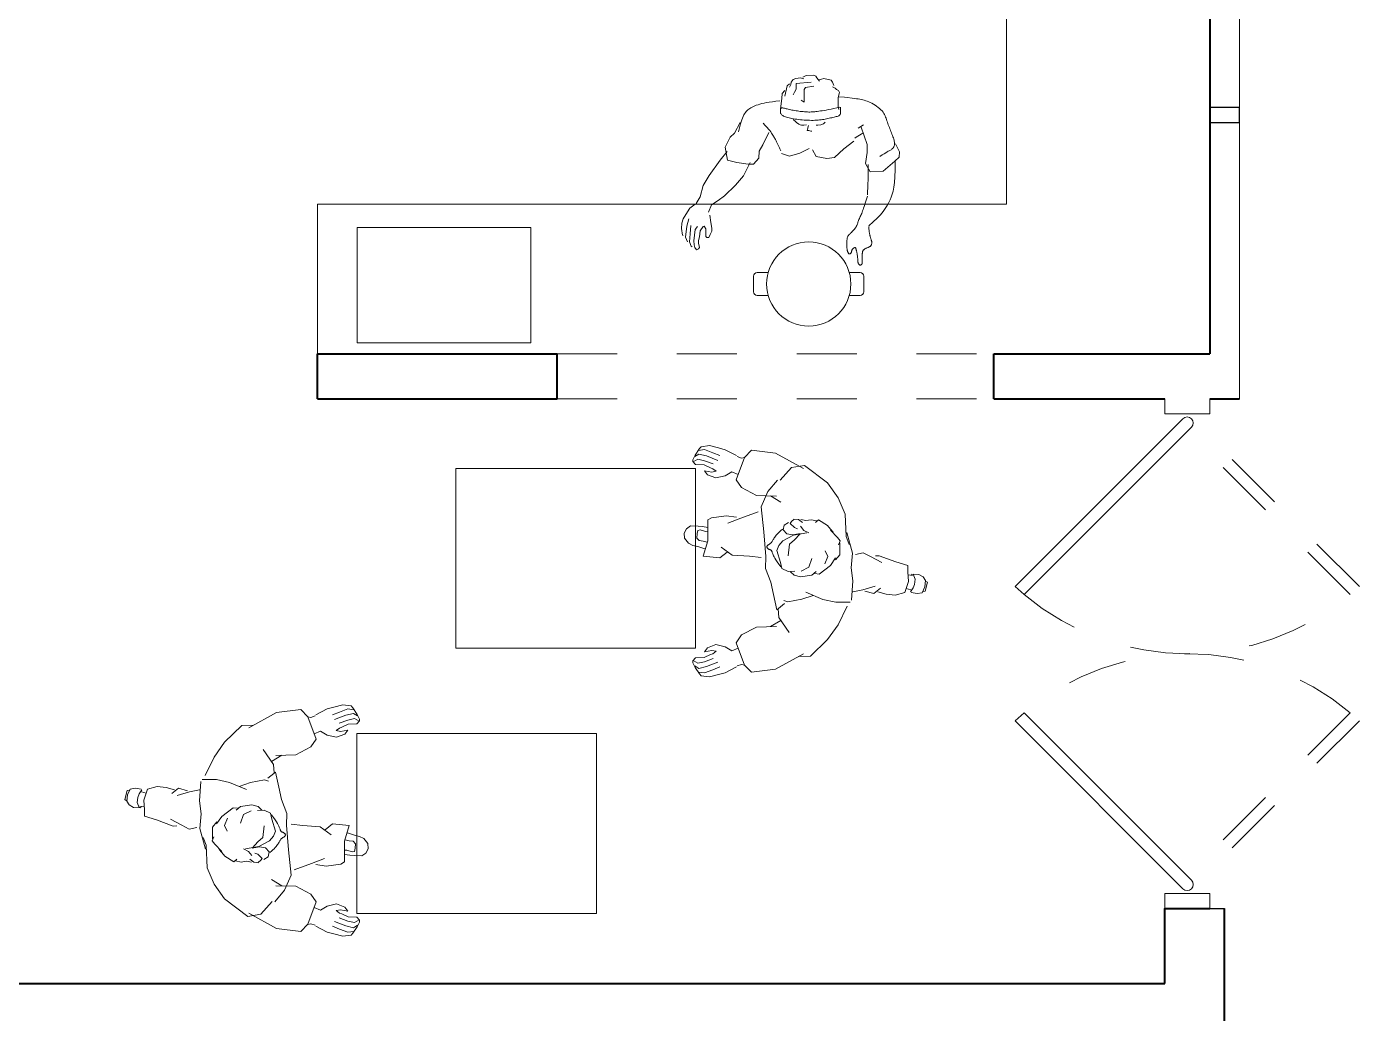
# Model space of a CAD drawing. Header units: inches. Extents: x -2770 to 3095, y -2847 to 3009.
# Drawn here: x 45.61 to 47.835, y 110.569 to 112.215 of the extents above; entities that cross this region are included whole.
import ezdxf

# ---------------------------------------------------------------- set-up
doc = ezdxf.new("R2010")
doc.units = ezdxf.units.IN
doc.header["$LTSCALE"] = 0.1
doc.header["$MEASUREMENT"] = 0
doc.linetypes.add('HIDDEN', pattern=[0.375, 0.25, -0.125])
doc.linetypes.add('HIDDEN2', pattern=[0.1875, 0.125, -0.0625])
for name, color, linetype, lineweight in [('ARREDI attrezzature - furniture', 175, 'Continuous', 9), ('MURATURA sezioni - section wall', 7, 'Continuous', 40), ('PORTE finestre - doors windows', 252, 'Continuous', 5), ('PROIEZIONI finissime - fine lines', 251, 'Continuous', 9), ('SEZIONI medie - small section', 2, 'Continuous', 25)]:
    doc.layers.add(name, color=color, linetype=linetype, lineweight=lineweight)
doc.layers.add('VETRATE sezioni - windows sections', color=7, linetype='Continuous', true_color=0x4d79ff)

# ---------------------------------------------------------------- blocks, each defined once
blk = doc.blocks.new('A$C57B05513')
for p, q in [((-0.3611, 0.6319), (-0.2679, 0.6832)), ((-0.2679, 0.6832), (-0.1869, 0.6929)), ((-0.1869, 0.6929), (-0.1636, 0.6691)), ((-0.1642, 0.6693), (-0.154, 0.667)), ((-0.1636, 0.6691), (-0.1364, 0.5946)), ((-0.154, 0.667), (-0.139, 0.672)), ((-0.1369, 0.6754), (-0.0994, 0.6951)), ((-0.0994, 0.6951), (-0.0765, 0.7014)), ((-0.0577, 0.6849), (-0.0811, 0.6755)), ((-0.0765, 0.7014), (-0.047, 0.7087)), ((-0.037, 0.6744), (-0.0743, 0.6595)), ((-0.0306, 0.6953), (-0.0577, 0.6849)), ((-0.047, 0.7087), (-0.0189, 0.7051)), ((-0.0111, 0.6804), (-0.037, 0.6744)), ((-0.0103, 0.6928), (-0.0306, 0.6953)), ((-0.0189, 0.7051), (-0.0138, 0.6988)), ((-0.0132, 0.699), (0.0013, 0.6772)), ((0.0025, 0.6721), (-0.0111, 0.6804)), ((0.0013, 0.6772), (0.0082, 0.6616)), ((-0.4415, 0.5844), (-0.364, 0.6427)), ((-0.364, 0.6427), (-0.3212, 0.6357)), ((-0.3212, 0.6357), (-0.2831, 0.5933)), ((-0.0581, 0.6314), (-0.0691, 0.6231)), ((-0.0691, 0.6231), (-0.0553, 0.6204)), ((-0.0305, 0.6583), (-0.0588, 0.6479)), ((-0.0505, 0.6346), (-0.0581, 0.6314)), ((-0.0553, 0.6204), (-0.0298, 0.6249)), ((-0.0295, 0.6444), (-0.0505, 0.6346)), ((-0.0298, 0.6249), (-0.0408, 0.6114)), ((-0.0082, 0.663), (-0.0305, 0.6583)), ((0, 0.6457), (-0.0295, 0.6444)), ((0.0071, 0.6543), (-0.0082, 0.663)), ((0.0085, 0.6557), (0, 0.6457)), ((0.0082, 0.6616), (0.0085, 0.6557)), ((-0.4761, 0.5346), (-0.4415, 0.5844)), ((-0.2415, 0.5554), (-0.2737, 0.5938)), ((-0.1364, 0.5946), (-0.1539, 0.5684)), ((-0.1218, 0.6215), (-0.1429, 0.6125)), ((-0.0992, 0.6082), (-0.1218, 0.6215)), ((-0.0679, 0.6011), (-0.0992, 0.6082)), ((-0.0408, 0.6114), (-0.0679, 0.6011)), ((-0.4994, 0.4801), (-0.4761, 0.5346)), ((-0.2509, 0.541), (-0.2849, 0.5201)), ((-0.2043, 0.5423), (-0.2707, 0.5405)), ((-0.2198, 0.5047), (-0.2415, 0.5554)), ((-0.1539, 0.5684), (-0.2043, 0.5423)), ((-0.2284, 0.4207), (-0.2198, 0.5047)), ((-0.4994, 0.4801), (-0.5037, 0.4051)), ((-0.4411, 0.4422), (-0.4114, 0.4608)), ((-0.4114, 0.4608), (-0.4006, 0.4519)), ((-0.4052, 0.4573), (-0.3864, 0.4613)), ((-0.3864, 0.4613), (-0.369, 0.4585)), ((-0.369, 0.4585), (-0.3519, 0.4618)), ((-0.3578, 0.4519), (-0.3443, 0.4618)), ((-0.3443, 0.4618), (-0.3285, 0.4635)), ((-0.331, 0.4352), (-0.3159, 0.449)), ((-0.3207, 0.4555), (-0.33, 0.4631)), ((-0.3159, 0.449), (-0.3207, 0.4555)), ((-0.2967, 0.4437), (-0.3104, 0.4523)), ((-0.2099, 0.4872), (-0.1515, 0.4665)), ((-0.1515, 0.4665), (-0.1083, 0.4494)), ((-0.1368, 0.4696), (-0.1028, 0.4746)), ((-0.1028, 0.4746), (-0.0537, 0.4679)), ((-0.0537, 0.4679), (-0.0413, 0.4609)), ((-0.0413, 0.4609), (-0.0412, 0.3912)), ((-0.505, 0.4183), (-0.5248, 0.3498)), ((-0.5037, 0.4051), (-0.5128, 0.3792)), ((-0.4831, 0.3909), (-0.4741, 0.4019)), ((-0.4741, 0.4019), (-0.4515, 0.4262)), ((-0.4595, 0.4197), (-0.4513, 0.4297)), ((-0.4513, 0.4297), (-0.4411, 0.4422)), ((-0.3791, 0.4176), (-0.3622, 0.4257)), ((-0.327, 0.41), (-0.3715, 0.4176)), ((-0.3622, 0.4257), (-0.3506, 0.4398)), ((-0.3497, 0.4155), (-0.3248, 0.4108)), ((-0.3486, 0.4136), (-0.331, 0.3939)), ((-0.3404, 0.4314), (-0.331, 0.4352)), ((-0.2923, 0.3904), (-0.327, 0.41)), ((-0.3248, 0.4108), (-0.3053, 0.4142)), ((-0.3053, 0.4142), (-0.2929, 0.4275)), ((-0.2929, 0.4275), (-0.2967, 0.4437)), ((-0.2852, 0.4252), (-0.2909, 0.43)), ((-0.2803, 0.4208), (-0.2852, 0.4252)), ((-0.2761, 0.4167), (-0.2803, 0.4208)), ((-0.2726, 0.4129), (-0.2761, 0.4167)), ((-0.2696, 0.4094), (-0.2726, 0.4129)), ((-0.2671, 0.4062), (-0.2696, 0.4094)), ((-0.2649, 0.4032), (-0.2671, 0.4062)), ((-0.2631, 0.4004), (-0.2649, 0.4032)), ((-0.235, 0.3387), (-0.2284, 0.4207)), ((-0.0414, 0.4359), (-0.0241, 0.4384)), ((-0.0337, 0.4217), (-0.0403, 0.4214)), ((-0.0157, 0.4274), (-0.0337, 0.4217)), ((-0.0241, 0.4384), (-0.0093, 0.4399)), ((-0.0082, 0.4259), (-0.0157, 0.4274)), ((-0.0093, 0.4399), (0.0162, 0.441)), ((-0.0055, 0.4154), (-0.0082, 0.4259)), ((-0.0048, 0.4001), (-0.0055, 0.4154)), ((0.0162, 0.441), (0.0297, 0.4315)), ((0.0297, 0.4315), (0.0378, 0.417)), ((0.0378, 0.417), (0.0361, 0.3996)), ((-0.4773, 0.3772), (-0.4831, 0.3909)), ((-0.4823, 0.384), (-0.4821, 0.3446)), ((-0.4422, 0.3391), (-0.4333, 0.3579)), ((-0.331, 0.3939), (-0.3138, 0.3798)), ((-0.3138, 0.3798), (-0.3092, 0.341)), ((-0.2784, 0.3754), (-0.2923, 0.3904)), ((-0.2835, 0.3184), (-0.2716, 0.3583)), ((-0.2716, 0.3583), (-0.2784, 0.3754)), ((-0.2614, 0.3978), (-0.2631, 0.4004)), ((-0.2599, 0.3953), (-0.2614, 0.3978)), ((-0.2586, 0.393), (-0.2599, 0.3953)), ((-0.2573, 0.3909), (-0.2586, 0.393)), ((-0.2562, 0.3889), (-0.2573, 0.3909)), ((-0.255, 0.3871), (-0.2562, 0.3889)), ((-0.2554, 0.3553), (-0.2548, 0.3566)), ((-0.2538, 0.3854), (-0.255, 0.3871)), ((-0.2548, 0.3566), (-0.2542, 0.3577)), ((-0.2542, 0.3577), (-0.2535, 0.3586)), ((-0.2525, 0.384), (-0.2538, 0.3854)), ((-0.2535, 0.3586), (-0.2528, 0.3594)), ((-0.2528, 0.3594), (-0.2519, 0.3601)), ((-0.2512, 0.3827), (-0.2525, 0.384)), ((-0.2519, 0.3601), (-0.2509, 0.3606)), ((-0.2498, 0.3815), (-0.2512, 0.3827)), ((-0.2509, 0.3606), (-0.2498, 0.3611)), ((-0.2483, 0.3805), (-0.2498, 0.3815)), ((-0.2498, 0.3611), (-0.2487, 0.3616)), ((-0.2487, 0.3616), (-0.2476, 0.362)), ((-0.2469, 0.3795), (-0.2483, 0.3805)), ((-0.2476, 0.362), (-0.2465, 0.3624)), ((-0.2455, 0.3787), (-0.2469, 0.3795)), ((-0.2465, 0.3624), (-0.2453, 0.3629)), ((-0.2442, 0.3779), (-0.2455, 0.3787)), ((-0.2453, 0.3629), (-0.2442, 0.3635)), ((-0.2429, 0.3771), (-0.2442, 0.3779)), ((-0.2442, 0.3635), (-0.2432, 0.3641)), ((-0.2432, 0.3641), (-0.2423, 0.3649)), ((-0.2418, 0.3764), (-0.2429, 0.3771)), ((-0.2423, 0.3649), (-0.2414, 0.3657)), ((-0.2409, 0.3756), (-0.2418, 0.3764)), ((-0.2414, 0.3657), (-0.2406, 0.3665)), ((-0.2401, 0.3749), (-0.2409, 0.3756)), ((-0.2406, 0.3665), (-0.24, 0.3674)), ((-0.2395, 0.3741), (-0.2401, 0.3749)), ((-0.24, 0.3674), (-0.2394, 0.3683)), ((-0.239, 0.3733), (-0.2395, 0.3741)), ((-0.2394, 0.3683), (-0.239, 0.3691)), ((-0.2387, 0.3725), (-0.239, 0.3733)), ((-0.239, 0.3691), (-0.2387, 0.37)), ((-0.2386, 0.3717), (-0.2387, 0.3725)), ((-0.2387, 0.37), (-0.2385, 0.3709)), ((-0.2385, 0.3709), (-0.2386, 0.3717)), ((-0.1227, 0.3435), (-0.0857, 0.3702)), ((-0.0412, 0.3912), (-0.0262, 0.3397)), ((-0.0396, 0.3868), (-0.0263, 0.39)), ((-0.0081, 0.3715), (-0.0319, 0.3638)), ((-0.0263, 0.39), (-0.0121, 0.392)), ((-0.0121, 0.392), (-0.0048, 0.4001)), ((0.0088, 0.3759), (-0.0081, 0.3715)), ((0.0228, 0.3833), (0.0088, 0.3759)), ((0.0361, 0.3996), (0.0228, 0.3833)), ((-0.7096, 0.3082), (-0.6694, 0.3208)), ((-0.6694, 0.3208), (-0.6133, 0.3412)), ((-0.6227, 0.3186), (-0.5849, 0.3388)), ((-0.6133, 0.3412), (-0.6017, 0.3406)), ((-0.5849, 0.3388), (-0.5599, 0.3513)), ((-0.5599, 0.3513), (-0.5343, 0.3455)), ((-0.5248, 0.3498), (-0.5199, 0.3008)), ((-0.4821, 0.3446), (-0.4674, 0.3273)), ((-0.4682, 0.3342), (-0.4514, 0.309)), ((-0.4325, 0.3144), (-0.4422, 0.3391)), ((-0.3786, 0.3026), (-0.3885, 0.3317)), ((-0.2882, 0.2987), (-0.2835, 0.3184)), ((-0.2851, 0.304), (-0.2783, 0.3129)), ((-0.2783, 0.3129), (-0.2729, 0.3205)), ((-0.2729, 0.3205), (-0.2686, 0.3271)), ((-0.2686, 0.3271), (-0.2652, 0.3326)), ((-0.2652, 0.3326), (-0.2627, 0.3373)), ((-0.2627, 0.3373), (-0.2608, 0.3412)), ((-0.2608, 0.3412), (-0.2594, 0.3445)), ((-0.2594, 0.3445), (-0.2583, 0.3474)), ((-0.2583, 0.3474), (-0.2574, 0.3498)), ((-0.2574, 0.3498), (-0.2567, 0.3519)), ((-0.2567, 0.3519), (-0.256, 0.3538)), ((-0.256, 0.3538), (-0.2554, 0.3553)), ((-0.2345, 0.2991), (-0.235, 0.3387)), ((-0.22, 0.3353), (-0.1803, 0.3394)), ((-0.1803, 0.3394), (-0.1227, 0.3435)), ((-0.0819, 0.3341), (-0.1055, 0.3535)), ((-0.0262, 0.3397), (-0.0819, 0.3341)), ((-0.768, 0.2582), (-0.7608, 0.2707)), ((-0.7608, 0.2707), (-0.7456, 0.2791)), ((-0.7456, 0.2791), (-0.722, 0.2802)), ((-0.7339, 0.2628), (-0.7265, 0.2792)), ((-0.7265, 0.2792), (-0.7204, 0.2784)), ((-0.7112, 0.2776), (-0.7242, 0.2747)), ((-0.7111, 0.2551), (-0.7092, 0.287)), ((-0.7092, 0.287), (-0.7096, 0.3082)), ((-0.5199, 0.3008), (-0.5253, 0.2571)), ((-0.4514, 0.309), (-0.4127, 0.2799)), ((-0.4127, 0.2799), (-0.3986, 0.2814)), ((-0.4029, 0.2886), (-0.3882, 0.2765)), ((-0.3882, 0.2765), (-0.3503, 0.2706)), ((-0.3525, 0.2901), (-0.3786, 0.3026)), ((-0.3503, 0.2706), (-0.3295, 0.2765)), ((-0.3323, 0.2893), (-0.3098, 0.2881)), ((-0.3295, 0.2765), (-0.3177, 0.2878)), ((-0.3098, 0.2881), (-0.2882, 0.2987)), ((-0.2513, 0.2527), (-0.2345, 0.2991)), ((-0.7745, 0.2531), (-0.7675, 0.2579)), ((-0.7668, 0.2227), (-0.7745, 0.2531)), ((-0.7661, 0.2374), (-0.768, 0.2582)), ((-0.7602, 0.2215), (-0.7668, 0.2227)), ((-0.7566, 0.2176), (-0.7661, 0.2374)), ((-0.7314, 0.2455), (-0.7339, 0.2628)), ((-0.7274, 0.2338), (-0.7314, 0.2455)), ((-0.7179, 0.2209), (-0.7274, 0.2338)), ((-0.704, 0.2314), (-0.719, 0.227)), ((-0.6991, 0.218), (-0.7111, 0.2551)), ((-0.5958, 0.215), (-0.6176, 0.2328)), ((-0.559, 0.2272), (-0.5998, 0.2397)), ((-0.5652, 0.2233), (-0.5958, 0.215)), ((-0.5252, 0.2204), (-0.559, 0.2272)), ((-0.5253, 0.2571), (-0.5209, 0.1928)), ((-0.2606, 0.2117), (-0.2513, 0.2527)), ((-0.7404, 0.2147), (-0.7566, 0.2176)), ((-0.7204, 0.2187), (-0.7404, 0.2147)), ((-0.6667, 0.2098), (-0.6991, 0.218)), ((-0.6371, 0.2127), (-0.6667, 0.2098)), ((-0.6095, 0.2205), (-0.6371, 0.2127)), ((-0.517, 0.1864), (-0.4687, 0.1861)), ((-0.4687, 0.1861), (-0.4249, 0.1957)), ((-0.4249, 0.1957), (-0.369, 0.2195)), ((-0.393, 0.2088), (-0.355, 0.196)), ((-0.355, 0.196), (-0.308, 0.1873)), ((-0.308, 0.1873), (-0.2951, 0.1919)), ((-0.2974, 0.1817), (-0.2774, 0.1654)), ((-0.2722, 0.1611), (-0.2606, 0.2117)), ((-0.5071, 0.1726), (-0.4761, 0.1111)), ((-0.3128, 0.0856), (-0.278, 0.1355)), ((-0.278, 0.1355), (-0.2758, 0.1641)), ((-0.2774, 0.1654), (-0.2722, 0.1611)), ((-0.4761, 0.1111), (-0.4415, 0.0613)), ((-0.2509, 0.1047), (-0.2849, 0.1256)), ((-0.2043, 0.1034), (-0.2707, 0.1053)), ((-0.1539, 0.0773), (-0.2043, 0.1034)), ((-0.4415, 0.0613), (-0.3844, 0.0057)), ((-0.1636, -0.0234), (-0.1364, 0.0511)), ((-0.1364, 0.0511), (-0.1539, 0.0773)), ((-0.0679, 0.0446), (-0.0992, 0.0375)), ((-0.0408, 0.0343), (-0.0679, 0.0446)), ((-0.3844, 0.0057), (-0.3451, 0.005)), ((-0.3611, 0.0138), (-0.2679, -0.0374)), ((-0.1218, 0.0242), (-0.1429, 0.0332)), ((-0.0992, 0.0375), (-0.1218, 0.0242)), ((-0.0691, 0.0226), (-0.0553, 0.0254)), ((-0.0581, 0.0143), (-0.0691, 0.0226)), ((-0.0505, 0.0111), (-0.0581, 0.0143)), ((-0.0553, 0.0254), (-0.0298, 0.0208)), ((-0.0295, 0.0013), (-0.0505, 0.0111)), ((-0.0298, 0.0208), (-0.0408, 0.0343)), ((0, 0), (-0.0295, 0.0013)), ((0.0085, -0.01), (0, 0)), ((-0.2679, -0.0374), (-0.1869, -0.0472)), ((-0.1869, -0.0472), (-0.1636, -0.0234)), ((-0.1642, -0.0236), (-0.154, -0.0213)), ((-0.154, -0.0213), (-0.139, -0.0263)), ((-0.1369, -0.0297), (-0.0994, -0.0494)), ((-0.0577, -0.0392), (-0.0811, -0.0298)), ((-0.037, -0.0287), (-0.0743, -0.0138)), ((-0.0305, -0.0126), (-0.0588, -0.0022)), ((-0.0306, -0.0496), (-0.0577, -0.0392)), ((-0.0111, -0.0347), (-0.037, -0.0287)), ((-0.0082, -0.0173), (-0.0305, -0.0126)), ((-0.0132, -0.0533), (0.0013, -0.0315)), ((0.0025, -0.0263), (-0.0111, -0.0347)), ((0.0071, -0.0086), (-0.0082, -0.0173)), ((0.0013, -0.0315), (0.0082, -0.0159)), ((0.0082, -0.0159), (0.0085, -0.01)), ((-0.0994, -0.0494), (-0.0765, -0.0556)), ((-0.0765, -0.0556), (-0.047, -0.0629)), ((-0.047, -0.0629), (-0.0189, -0.0594)), ((-0.0103, -0.0471), (-0.0306, -0.0496)), ((-0.0189, -0.0594), (-0.0138, -0.0531))]:
    blk.add_line(p, q)

msp = doc.modelspace()

# ---------------------------------------------------------------- linework, layer by layer
msp.add_line((47.58471, 110.74397), (47.60969, 110.74397))
at = {"layer": 'ARREDI attrezzature - furniture'}
for p, q in [((47.24547, 111.91897), (47.24547, 112.88885)), ((46.88357, 112.1195), (46.87961, 112.1163)), ((46.88621, 112.1227), (46.88542, 112.1188)), ((46.88542, 112.1188), (46.88542, 112.11839)), ((46.88962, 112.12671), (46.88621, 112.1227)), ((46.89393, 112.12882), (46.88962, 112.12671)), ((46.90196, 112.1298), (46.89393, 112.12882)), ((46.89457, 112.12044), (46.89445, 112.11059)), ((46.91939, 112.1227), (46.89457, 112.12044)), ((46.90697, 112.12798), (46.90196, 112.1298)), ((46.91113, 112.13333), (46.90532, 112.13084)), ((46.92344, 112.13426), (46.91113, 112.13333)), ((46.92752, 112.13246), (46.92344, 112.13426)), ((46.92916, 112.12947), (46.92752, 112.13246)), ((46.93357, 112.12402), (46.92916, 112.12947)), ((46.93678, 112.12762), (46.93211, 112.12619)), ((46.9409, 112.12865), (46.93678, 112.12762)), ((46.95279, 112.12594), (46.9409, 112.12865)), ((46.95499, 112.12267), (46.95279, 112.12594)), ((46.95716, 112.11711), (46.95499, 112.12267)), ((46.87107, 112.10331), (46.87059, 112.09495)), ((46.87542, 112.10839), (46.87107, 112.10331)), ((46.87961, 112.1163), (46.8753, 112.09921)), ((46.88542, 112.11839), (46.8835, 112.1141)), ((46.89179, 112.1059), (46.88931, 112.1012)), ((46.89445, 112.11059), (46.89179, 112.1059)), ((46.90787, 112.11015), (46.90761, 112.08937)), ((46.91015, 112.11377), (46.90787, 112.11015)), ((46.92396, 112.11576), (46.91015, 112.11377)), ((46.95952, 112.11236), (46.95489, 112.11458)), ((46.96173, 112.11017), (46.95952, 112.11236)), ((46.96507, 112.10865), (46.96173, 112.11017)), ((46.96446, 112.08908), (46.96455, 112.09664)), ((46.96455, 112.09664), (46.96689, 112.10539)), ((46.96689, 112.10539), (46.96507, 112.10865)), ((46.9655, 112.09825), (46.97515, 112.09768)), ((46.97515, 112.09768), (46.99222, 112.09539)), ((46.81239, 112.07494), (46.81102, 112.07343)), ((46.81386, 112.0763), (46.81239, 112.07494)), ((46.81542, 112.07754), (46.81386, 112.0763)), ((46.81711, 112.0787), (46.81542, 112.07754)), ((46.81893, 112.07981), (46.81711, 112.0787)), ((46.82089, 112.08089), (46.81893, 112.07981)), ((46.82303, 112.08194), (46.82089, 112.08089)), ((46.82537, 112.08296), (46.82303, 112.08194)), ((46.82794, 112.08396), (46.82537, 112.08296)), ((46.83075, 112.08492), (46.82794, 112.08396)), ((46.83384, 112.08584), (46.83075, 112.08492)), ((46.83722, 112.08673), (46.83384, 112.08584)), ((46.84094, 112.08757), (46.83722, 112.08673)), ((46.84501, 112.08837), (46.84094, 112.08757)), ((46.84956, 112.08914), (46.84501, 112.08837)), ((46.8547, 112.08989), (46.84956, 112.08914)), ((46.86054, 112.09063), (46.8547, 112.08989)), ((46.86721, 112.09136), (46.86054, 112.09063)), ((46.86807, 112.07466), (46.86804, 112.07376)), ((46.86812, 112.07552), (46.86807, 112.07466)), ((46.86818, 112.07633), (46.86812, 112.07552)), ((46.86826, 112.07707), (46.86818, 112.07633)), ((46.86839, 112.07774), (46.86826, 112.07707)), ((46.86858, 112.07832), (46.86839, 112.07774)), ((46.87059, 112.09495), (46.86852, 112.07824)), ((46.86885, 112.07881), (46.86858, 112.07832)), ((46.86924, 112.0792), (46.86885, 112.07881)), ((46.86976, 112.07947), (46.86924, 112.0792)), ((46.87044, 112.07961), (46.86976, 112.07947)), ((46.87128, 112.07962), (46.87044, 112.07961)), ((46.87229, 112.07951), (46.87128, 112.07962)), ((46.87346, 112.0793), (46.87229, 112.07951)), ((46.87478, 112.079), (46.87346, 112.0793)), ((46.87624, 112.07864), (46.87478, 112.079)), ((46.87783, 112.07823), (46.87624, 112.07864)), ((46.87955, 112.07779), (46.87783, 112.07823)), ((46.88137, 112.07734), (46.87955, 112.07779)), ((46.88331, 112.07689), (46.88137, 112.07734)), ((46.88533, 112.07645), (46.88331, 112.07689)), ((46.88745, 112.07601), (46.88533, 112.07645)), ((46.88964, 112.0756), (46.88745, 112.07601)), ((46.89189, 112.07519), (46.88964, 112.0756)), ((46.8942, 112.07481), (46.89189, 112.07519)), ((46.89656, 112.07445), (46.8942, 112.07481)), ((46.89895, 112.07411), (46.89656, 112.07445)), ((46.90137, 112.0738), (46.89895, 112.07411)), ((46.90761, 112.08937), (46.90262, 112.0924)), ((46.93212, 112.07398), (46.92969, 112.07364)), ((46.93481, 112.07438), (46.93212, 112.07398)), ((46.93781, 112.07483), (46.93481, 112.07438)), ((46.94112, 112.07535), (46.93781, 112.07483)), ((46.94475, 112.07596), (46.94112, 112.07535)), ((46.94868, 112.07665), (46.94475, 112.07596)), ((46.95293, 112.07746), (46.94868, 112.07665)), ((46.95748, 112.07839), (46.95293, 112.07746)), ((46.96235, 112.07945), (46.95748, 112.07839)), ((46.96752, 112.08068), (46.96235, 112.07945)), ((46.96437, 112.08206), (46.96446, 112.08908)), ((46.96543, 112.07706), (46.96437, 112.08206)), ((46.9687, 112.07635), (46.96827, 112.08094)), ((46.96873, 112.07284), (46.9687, 112.07635)), ((46.99222, 112.09539), (46.99531, 112.09494)), ((46.99531, 112.09494), (46.99807, 112.09449)), ((46.99807, 112.09449), (47.00069, 112.09402)), ((47.00069, 112.09402), (47.00322, 112.09352)), ((47.00322, 112.09352), (47.0057, 112.09296)), ((47.0057, 112.09296), (47.00814, 112.09233)), ((47.00814, 112.09233), (47.01058, 112.0916)), ((47.01058, 112.0916), (47.01304, 112.09074)), ((47.01304, 112.09074), (47.01554, 112.08973)), ((47.01554, 112.08973), (47.01811, 112.08856)), ((47.01811, 112.08856), (47.02077, 112.08721)), ((47.02077, 112.08721), (47.02347, 112.08569)), ((47.02347, 112.08569), (47.02617, 112.08402)), ((47.02617, 112.08402), (47.02881, 112.08224)), ((47.02881, 112.08224), (47.03135, 112.08036)), ((47.03135, 112.08036), (47.03373, 112.07842)), ((47.03373, 112.07842), (47.0359, 112.07643)), ((47.0359, 112.07643), (47.03782, 112.07442)), ((47.03782, 112.07442), (47.03944, 112.07241)), ((46.8012, 112.05528), (46.79129, 112.03758)), ((46.80158, 112.05268), (46.8005, 112.04865)), ((46.80267, 112.05635), (46.80158, 112.05268)), ((46.80379, 112.05967), (46.80267, 112.05635)), ((46.80492, 112.06266), (46.80379, 112.05967)), ((46.80607, 112.06534), (46.80492, 112.06266)), ((46.80725, 112.06773), (46.80607, 112.06534)), ((46.80846, 112.06986), (46.80725, 112.06773)), ((46.80971, 112.07175), (46.80846, 112.06986)), ((46.81102, 112.07343), (46.80971, 112.07175)), ((46.84289, 112.05041), (46.8394, 112.05427)), ((46.86804, 112.07376), (46.86807, 112.07284)), ((46.86807, 112.07284), (46.86817, 112.07189)), ((46.86817, 112.07189), (46.86838, 112.07095)), ((46.86838, 112.07095), (46.86873, 112.07002)), ((46.86873, 112.07002), (46.86923, 112.06911)), ((46.86923, 112.06911), (46.86992, 112.06823)), ((46.86992, 112.06823), (46.87082, 112.0674)), ((46.87082, 112.0674), (46.87193, 112.06662)), ((46.87193, 112.06662), (46.87324, 112.06588)), ((46.87324, 112.06588), (46.87474, 112.06518)), ((46.87474, 112.06518), (46.87643, 112.06452)), ((46.87643, 112.06452), (46.8783, 112.0639)), ((46.8783, 112.0639), (46.88035, 112.06332)), ((46.88035, 112.06332), (46.88256, 112.06277)), ((46.88256, 112.06277), (46.88494, 112.06225)), ((46.88494, 112.06225), (46.88747, 112.06176)), ((46.88747, 112.06176), (46.89012, 112.06131)), ((46.89342, 112.05674), (46.88918, 112.06017)), ((46.89012, 112.06131), (46.89288, 112.06089)), ((46.89288, 112.06089), (46.89573, 112.0605)), ((46.89489, 112.05497), (46.89342, 112.05674)), ((46.89878, 112.05236), (46.89489, 112.05497)), ((46.89573, 112.0605), (46.89866, 112.06015)), ((46.89866, 112.06015), (46.90165, 112.05983)), ((46.90137, 112.05124), (46.89878, 112.05236)), ((46.90379, 112.07352), (46.90137, 112.0738)), ((46.90165, 112.05983), (46.90467, 112.05955)), ((46.90621, 112.07327), (46.90379, 112.07352)), ((46.90467, 112.05955), (46.90772, 112.0593)), ((46.9086, 112.07306), (46.90621, 112.07327)), ((46.90772, 112.0593), (46.91077, 112.0591)), ((46.91095, 112.0729), (46.9086, 112.07306)), ((46.91077, 112.0591), (46.91381, 112.05894)), ((46.91323, 112.07277), (46.91095, 112.0729)), ((46.91543, 112.07269), (46.91323, 112.07277)), ((46.91381, 112.05894), (46.91682, 112.05882)), ((46.91754, 112.07267), (46.91543, 112.07269)), ((46.91682, 112.05882), (46.91979, 112.05876)), ((46.91954, 112.0727), (46.91754, 112.07267)), ((46.92148, 112.07278), (46.91954, 112.0727)), ((46.91979, 112.05876), (46.92271, 112.05875)), ((46.92341, 112.07291), (46.92148, 112.07278)), ((46.92271, 112.05875), (46.92555, 112.05881)), ((46.92538, 112.0731), (46.92341, 112.07291)), ((46.92746, 112.07334), (46.92538, 112.0731)), ((46.92555, 112.05881), (46.9283, 112.05893)), ((46.92969, 112.07364), (46.92746, 112.07334)), ((46.9283, 112.05893), (46.93096, 112.05911)), ((46.93096, 112.05911), (46.93352, 112.05936)), ((46.93352, 112.05936), (46.93599, 112.05966)), ((46.93997, 112.05293), (46.93585, 112.05123)), ((46.93599, 112.05966), (46.93839, 112.06001)), ((46.93839, 112.06001), (46.94072, 112.0604)), ((46.94299, 112.05546), (46.93997, 112.05293)), ((46.94072, 112.0604), (46.943, 112.06082)), ((46.943, 112.06082), (46.94522, 112.06126)), ((46.94522, 112.06126), (46.94741, 112.06173)), ((46.94741, 112.06173), (46.94957, 112.06221)), ((46.94957, 112.06221), (46.95168, 112.06269)), ((46.95168, 112.06269), (46.95375, 112.06317)), ((46.95375, 112.06317), (46.95575, 112.06365)), ((46.95575, 112.06365), (46.95767, 112.06411)), ((46.95767, 112.06411), (46.95951, 112.06456)), ((46.95951, 112.06456), (46.96125, 112.06499)), ((46.96125, 112.06499), (46.96288, 112.0654)), ((46.96288, 112.0654), (46.96438, 112.0658)), ((46.96438, 112.0658), (46.96573, 112.06633)), ((46.96573, 112.06633), (46.96687, 112.06714)), ((46.96687, 112.06714), (46.96778, 112.06839)), ((46.96778, 112.06839), (46.96842, 112.07023)), ((46.96842, 112.07023), (46.96873, 112.07284)), ((47.03944, 112.07241), (47.0408, 112.07039)), ((47.0408, 112.07039), (47.04194, 112.06837)), ((47.04194, 112.06837), (47.04291, 112.06634)), ((47.04291, 112.06634), (47.04374, 112.06429)), ((47.04374, 112.06429), (47.04449, 112.06221)), ((47.04449, 112.06221), (47.0452, 112.0601)), ((47.0452, 112.0601), (47.04591, 112.05796)), ((47.04591, 112.05796), (47.04667, 112.05578)), ((47.04667, 112.05578), (47.04746, 112.05357)), ((47.04746, 112.05357), (47.04829, 112.05133)), ((46.78431, 112.03064), (46.77572, 112.01415)), ((46.79129, 112.03758), (46.78431, 112.03064)), ((46.79944, 112.04422), (46.7984, 112.03938)), ((46.8005, 112.04865), (46.79944, 112.04422)), ((46.83895, 112.01783), (46.84871, 112.03823)), ((46.84581, 112.04706), (46.84289, 112.05041)), ((46.84825, 112.04416), (46.84581, 112.04706)), ((46.85027, 112.04165), (46.84825, 112.04416)), ((46.85194, 112.03946), (46.85027, 112.04165)), ((46.85333, 112.03752), (46.85194, 112.03946)), ((46.8545, 112.03578), (46.85333, 112.03752)), ((46.85554, 112.03415), (46.8545, 112.03578)), ((46.85649, 112.03259), (46.85554, 112.03415)), ((46.85738, 112.03109), (46.85649, 112.03259)), ((46.85821, 112.02964), (46.85738, 112.03109)), ((46.85898, 112.02824), (46.85821, 112.02964)), ((46.9036, 112.05054), (46.90137, 112.05124)), ((46.90714, 112.0505), (46.9036, 112.05054)), ((46.91163, 112.05152), (46.90714, 112.0505)), ((46.91321, 112.04422), (46.91281, 112.04193)), ((46.91281, 112.04193), (46.91542, 112.04162)), ((46.91478, 112.05041), (46.91321, 112.04422)), ((46.91542, 112.04162), (46.91876, 112.04077)), ((46.91876, 112.04077), (46.92044, 112.04075)), ((46.93082, 112.05089), (46.92765, 112.05092)), ((46.93585, 112.05123), (46.93082, 112.05089)), ((46.99486, 112.03055), (46.99264, 112.02905)), ((46.99731, 112.03216), (46.99486, 112.03055)), ((47, 112.03389), (46.99731, 112.03216)), ((47.00691, 112.05117), (46.99808, 112.04561)), ((47.00295, 112.03577), (47, 112.03389)), ((47.00619, 112.03782), (47.00295, 112.03577)), ((47.01303, 112.01857), (47.00313, 112.04744)), ((47.04829, 112.05133), (47.04915, 112.04908)), ((47.04915, 112.04908), (47.05002, 112.04681)), ((47.05002, 112.04681), (47.05091, 112.04454)), ((47.05091, 112.04454), (47.0518, 112.04227)), ((47.0518, 112.04227), (47.05268, 112.04002)), ((47.05268, 112.04002), (47.05356, 112.03778)), ((47.05356, 112.03778), (47.0544, 112.03558)), ((47.0544, 112.03558), (47.05521, 112.03343)), ((47.05521, 112.03343), (47.05597, 112.03135)), ((47.05597, 112.03135), (47.05666, 112.02935)), ((46.77572, 112.01415), (46.77993, 111.9925)), ((46.83248, 112.00711), (46.83895, 112.01783)), ((46.8597, 112.02689), (46.85898, 112.02824)), ((46.86038, 112.02559), (46.8597, 112.02689)), ((46.86102, 112.02433), (46.86038, 112.02559)), ((46.86163, 112.02311), (46.86102, 112.02433)), ((46.86221, 112.02193), (46.86163, 112.02311)), ((46.86276, 112.02078), (46.86221, 112.02193)), ((46.8633, 112.01966), (46.86276, 112.02078)), ((46.86383, 112.01854), (46.8633, 112.01966)), ((46.86435, 112.01742), (46.86383, 112.01854)), ((46.86487, 112.01628), (46.86435, 112.01742)), ((46.86539, 112.01513), (46.86487, 112.01628)), ((46.86593, 112.01395), (46.86539, 112.01513)), ((46.86648, 112.01272), (46.86593, 112.01395)), ((46.86705, 112.01147), (46.86648, 112.01272)), ((46.86764, 112.01021), (46.86705, 112.01147)), ((46.86824, 112.00894), (46.86764, 112.01021)), ((46.86885, 112.00769), (46.86824, 112.00894)), ((46.91613, 112.01167), (46.90071, 112.00422)), ((46.92799, 111.9984), (46.92156, 112.00942)), ((46.9741, 112.01097), (46.9586, 111.99693)), ((46.99066, 112.0239), (46.9741, 112.01097)), ((47.01287, 112.0052), (47.01303, 112.01857)), ((47.04955, 112.00792), (47.04802, 112.00711)), ((47.05084, 112.00861), (47.04955, 112.00792)), ((47.05195, 112.00923), (47.05084, 112.00861)), ((47.05295, 112.00984), (47.05195, 112.00923)), ((47.05386, 112.01047), (47.05295, 112.00984)), ((47.05468, 112.01111), (47.05386, 112.01047)), ((47.05542, 112.01177), (47.05468, 112.01111)), ((47.05607, 112.01247), (47.05542, 112.01177)), ((47.05665, 112.01319), (47.05607, 112.01247)), ((47.05716, 112.01395), (47.05665, 112.01319)), ((47.05666, 112.02935), (47.05726, 112.02744)), ((47.05759, 112.01476), (47.05716, 112.01395)), ((47.05726, 112.02744), (47.05777, 112.02564)), ((47.05797, 112.01562), (47.05759, 112.01476)), ((47.05777, 112.02564), (47.05817, 112.02398)), ((47.05827, 112.01653), (47.05797, 112.01562)), ((47.05817, 112.02398), (47.05845, 112.02245)), ((47.05849, 112.01753), (47.05827, 112.01653)), ((47.05845, 112.02245), (47.05862, 112.02105)), ((47.05863, 112.0186), (47.05849, 112.01753)), ((47.05862, 112.02105), (47.05868, 112.01977)), ((47.05868, 112.01977), (47.05863, 112.0186)), ((47.0602, 112.01934), (47.06712, 112.00643)), ((46.74942, 111.96655), (46.76744, 111.99224)), ((46.76744, 111.99224), (46.77936, 112.00681)), ((46.77993, 111.9925), (46.79517, 111.9884)), ((46.79517, 111.9884), (46.81433, 111.9856)), ((46.81791, 111.98852), (46.80645, 111.96639)), ((46.81433, 111.9856), (46.82327, 111.98549)), ((46.82327, 111.98549), (46.83234, 111.99564)), ((46.83234, 111.99564), (46.83248, 112.00711)), ((46.88316, 111.99894), (46.87007, 112.0035)), ((46.90071, 112.00422), (46.88316, 111.99894)), ((46.94543, 111.99491), (46.92799, 111.9984)), ((46.9586, 111.99693), (46.94543, 111.99491)), ((47.01004, 111.98675), (47.01287, 112.0052)), ((47.01806, 111.97261), (47.01004, 111.98675)), ((47.0149, 111.97922), (47.01468, 111.98534)), ((47.0378, 112.00112), (47.03385, 111.9986)), ((47.04112, 112.00316), (47.0378, 112.00112)), ((47.0591, 111.9906), (47.03989, 111.97423)), ((47.04388, 112.0048), (47.04112, 112.00316)), ((47.04615, 112.00609), (47.04388, 112.0048)), ((47.04802, 112.00711), (47.04615, 112.00609)), ((47.06627, 111.99753), (47.0591, 111.9906)), ((47.05955, 111.97624), (47.05984, 111.99032)), ((47.06712, 112.00643), (47.06627, 111.99753)), ((46.73897, 111.95034), (46.74942, 111.96655)), ((46.80645, 111.96639), (46.7934, 111.95076)), ((47.0145, 111.95949), (47.01476, 111.96617)), ((47.01476, 111.96617), (47.01491, 111.97279)), ((47.01491, 111.97279), (47.0149, 111.97922)), ((47.03989, 111.97423), (47.01806, 111.97261)), ((47.05834, 111.9551), (47.05905, 111.96462)), ((47.05905, 111.96462), (47.05955, 111.97624)), ((46.73427, 111.93109), (46.73897, 111.95034)), ((46.7934, 111.95076), (46.77492, 111.93262)), ((47.01364, 111.94022), (47.01389, 111.9464)), ((47.01389, 111.9464), (47.0142, 111.95286)), ((47.0142, 111.95286), (47.0145, 111.95949)), ((47.05479, 111.93546), (47.05621, 111.94089)), ((47.05621, 111.94089), (47.05739, 111.94731)), ((47.05739, 111.94731), (47.05834, 111.9551)), ((46.09547, 111.91897), (46.09547, 111.66897)), ((46.09547, 111.91897), (47.24547, 111.91897)), ((46.72592, 111.91891), (46.71708, 111.91241)), ((46.72742, 111.91997), (46.73427, 111.93109)), ((46.7642, 111.92506), (46.7533, 111.91763)), ((46.77492, 111.93262), (46.7642, 111.92506)), ((47.00776, 111.91525), (47.00882, 111.91858)), ((47.00882, 111.91858), (47.01009, 111.92247)), ((47.01009, 111.92247), (47.01162, 111.92701)), ((47.01162, 111.92701), (47.01347, 111.9323)), ((47.0135, 111.93446), (47.01364, 111.94022)), ((47.04636, 111.91684), (47.04897, 111.92156)), ((47.04897, 111.92156), (47.05119, 111.92614)), ((47.05119, 111.92614), (47.05312, 111.93067)), ((47.05312, 111.93067), (47.05479, 111.93546)), ((46.71309, 111.90638), (46.70568, 111.89473)), ((46.71708, 111.91241), (46.71309, 111.90638)), ((46.7533, 111.91763), (46.74812, 111.90541)), ((46.75011, 111.9008), (46.75201, 111.88809)), ((46.99993, 111.89479), (47.00068, 111.89643)), ((47.00068, 111.89643), (47.00146, 111.89813)), ((47.00146, 111.89813), (47.00226, 111.89988)), ((47.00226, 111.89988), (47.00307, 111.90171)), ((47.00307, 111.90171), (47.00386, 111.9036)), ((47.00386, 111.9036), (47.00462, 111.90557)), ((47.00462, 111.90557), (47.00535, 111.90763)), ((47.00535, 111.90763), (47.00608, 111.90987)), ((47.00608, 111.90987), (47.00686, 111.91238)), ((47.00686, 111.91238), (47.00776, 111.91525)), ((47.02958, 111.89546), (47.03497, 111.90127)), ((47.03497, 111.90127), (47.03948, 111.90674)), ((47.03948, 111.90674), (47.04324, 111.91191)), ((47.04324, 111.91191), (47.04636, 111.91684)), ((46.70354, 111.88719), (46.70306, 111.87856)), ((46.70306, 111.87856), (46.70497, 111.86733)), ((46.70568, 111.89473), (46.70354, 111.88719)), ((46.71167, 111.88196), (46.70996, 111.86363)), ((46.71537, 111.89461), (46.71167, 111.88196)), ((46.71877, 111.88336), (46.71767, 111.8692)), ((46.72368, 111.85793), (46.72596, 111.87666)), ((46.72596, 111.87666), (46.72956, 111.88175)), ((46.73395, 111.87454), (46.73289, 111.86443)), ((46.73925, 111.88163), (46.73395, 111.87454)), ((46.74075, 111.88215), (46.73925, 111.88163)), ((46.74368, 111.87752), (46.74075, 111.88215)), ((46.74359, 111.87037), (46.74368, 111.87752)), ((46.75388, 111.87376), (46.75065, 111.86826)), ((46.75201, 111.88809), (46.75394, 111.87888)), ((46.75394, 111.87888), (46.75388, 111.87376)), ((46.98793, 111.87319), (46.98925, 111.87455)), ((46.98925, 111.87455), (46.99056, 111.87595)), ((46.99056, 111.87595), (46.99181, 111.87739)), ((46.99181, 111.87739), (46.99296, 111.87884)), ((46.99296, 111.87884), (46.99398, 111.88028)), ((46.99398, 111.88028), (46.99484, 111.8817)), ((46.99484, 111.8817), (46.99555, 111.8831)), ((46.99555, 111.8831), (46.99614, 111.8845)), ((46.99614, 111.8845), (46.99666, 111.8859)), ((46.99666, 111.8859), (46.99714, 111.8873)), ((46.99714, 111.8873), (46.9976, 111.88873)), ((46.9976, 111.88873), (46.99809, 111.89018)), ((46.99809, 111.89018), (46.99863, 111.89167)), ((46.99863, 111.89167), (46.99924, 111.89321)), ((46.99924, 111.89321), (46.99993, 111.89479)), ((47.01565, 111.88193), (47.01583, 111.87939)), ((47.01566, 111.8826), (47.02318, 111.88925)), ((47.01583, 111.87939), (47.01601, 111.87723)), ((47.01601, 111.87723), (47.0162, 111.87538)), ((47.0162, 111.87538), (47.01638, 111.87382)), ((47.01638, 111.87382), (47.01656, 111.87247)), ((47.02318, 111.88925), (47.02958, 111.89546)), ((46.70497, 111.86733), (46.7059, 111.86678)), ((46.70996, 111.86363), (46.71285, 111.85603)), ((46.71767, 111.8692), (46.71639, 111.85599)), ((46.71639, 111.85599), (46.71891, 111.8488)), ((46.72397, 111.85131), (46.72368, 111.85793)), ((46.73133, 111.85837), (46.73127, 111.85378)), ((46.73127, 111.85378), (46.73324, 111.8466)), ((46.73289, 111.86443), (46.73133, 111.85837)), ((46.74352, 111.86484), (46.74359, 111.87037)), ((46.74555, 111.86319), (46.74352, 111.86484)), ((46.74853, 111.86316), (46.74555, 111.86319)), ((46.75065, 111.86826), (46.74853, 111.86316)), ((46.97913, 111.85176), (46.97914, 111.85268)), ((46.97913, 111.85087), (46.97913, 111.85176)), ((46.97914, 111.85268), (46.97915, 111.85365)), ((46.97915, 111.85365), (46.97916, 111.85465)), ((46.97916, 111.85465), (46.97918, 111.8557)), ((46.97918, 111.8557), (46.9792, 111.85678)), ((46.9792, 111.85678), (46.97923, 111.85788)), ((46.97923, 111.85788), (46.97929, 111.85897)), ((46.97929, 111.85897), (46.97937, 111.86004)), ((46.97937, 111.86004), (46.97948, 111.86108)), ((46.97948, 111.86108), (46.97963, 111.86207)), ((46.97963, 111.86207), (46.97982, 111.86299)), ((46.97982, 111.86299), (46.98007, 111.86384)), ((46.98007, 111.86384), (46.98039, 111.86463)), ((46.98039, 111.86463), (46.98077, 111.86538)), ((46.98077, 111.86538), (46.98125, 111.86614)), ((46.98125, 111.86614), (46.98183, 111.86691)), ((46.98183, 111.86691), (46.98253, 111.86772)), ((46.98253, 111.86772), (46.98335, 111.86861)), ((46.98335, 111.86861), (46.98432, 111.8696)), ((46.98432, 111.8696), (46.98542, 111.8707)), ((46.98542, 111.8707), (46.98664, 111.8719)), ((46.98664, 111.8719), (46.98793, 111.87319)), ((47.01656, 111.87247), (47.01674, 111.87131)), ((47.01674, 111.87131), (47.01692, 111.87028)), ((47.01692, 111.87028), (47.01708, 111.86933)), ((47.01708, 111.86933), (47.01724, 111.86843)), ((47.01724, 111.86843), (47.0174, 111.86755)), ((47.0174, 111.86755), (47.01756, 111.8667)), ((47.01756, 111.8667), (47.01773, 111.86586)), ((47.01773, 111.86586), (47.01791, 111.86504)), ((47.01791, 111.86504), (47.01811, 111.86421)), ((47.01811, 111.86421), (47.01833, 111.86338)), ((47.01833, 111.86338), (47.01859, 111.86254)), ((47.01859, 111.86254), (47.01887, 111.86169)), ((47.01887, 111.86169), (47.01918, 111.86082)), ((47.01918, 111.86082), (47.01949, 111.85994)), ((47.01949, 111.85994), (47.01979, 111.85906)), ((47.01979, 111.85906), (47.02007, 111.85818)), ((47.02023, 111.8517), (47.01996, 111.85104)), ((47.02007, 111.85818), (47.02032, 111.85731)), ((47.02044, 111.85241), (47.02023, 111.8517)), ((47.02032, 111.85731), (47.02051, 111.85644)), ((47.0206, 111.85316), (47.02044, 111.85241)), ((47.02051, 111.85644), (47.02064, 111.85559)), ((47.02068, 111.85394), (47.0206, 111.85316)), ((47.02064, 111.85559), (47.0207, 111.85475)), ((47.0207, 111.85475), (47.02068, 111.85394)), ((46.71891, 111.8488), (46.72095, 111.8477)), ((46.72504, 111.8467), (46.72397, 111.85131)), ((46.72797, 111.84302), (46.72504, 111.8467)), ((46.73116, 111.84461), (46.72797, 111.84302)), ((46.73324, 111.8466), (46.73116, 111.84461)), ((46.97913, 111.85001), (46.97913, 111.85087)), ((46.97914, 111.84918), (46.97913, 111.85001)), ((46.97915, 111.84838), (46.97914, 111.84918)), ((46.97917, 111.84759), (46.97915, 111.84838)), ((46.9792, 111.84682), (46.97917, 111.84759)), ((46.97924, 111.84607), (46.9792, 111.84682)), ((46.9793, 111.84532), (46.97924, 111.84607)), ((46.97937, 111.84458), (46.9793, 111.84532)), ((46.97945, 111.84385), (46.97937, 111.84458)), ((46.97956, 111.84312), (46.97945, 111.84385)), ((46.97969, 111.84238), (46.97956, 111.84312)), ((46.97984, 111.84164), (46.97969, 111.84238)), ((46.98002, 111.8409), (46.97984, 111.84164)), ((46.98023, 111.84015), (46.98002, 111.8409)), ((46.98046, 111.83943), (46.98023, 111.84015)), ((46.98072, 111.83875), (46.98046, 111.83943)), ((46.981, 111.83811), (46.98072, 111.83875)), ((46.98131, 111.83754), (46.981, 111.83811)), ((46.98165, 111.83705), (46.98131, 111.83754)), ((46.98202, 111.83664), (46.98165, 111.83705)), ((46.98241, 111.83634), (46.98202, 111.83664)), ((46.98282, 111.83614), (46.98241, 111.83634)), ((46.98324, 111.83603), (46.98282, 111.83614)), ((46.98367, 111.836), (46.98324, 111.83603)), ((46.98408, 111.83604), (46.98367, 111.836)), ((46.98448, 111.83614), (46.98408, 111.83604)), ((46.98485, 111.8363), (46.98448, 111.83614)), ((46.98519, 111.83649), (46.98485, 111.8363)), ((46.98548, 111.83672), (46.98519, 111.83649)), ((46.98574, 111.83699), (46.98548, 111.83672)), ((46.98596, 111.83729), (46.98574, 111.83699)), ((46.98615, 111.83762), (46.98596, 111.83729)), ((46.98632, 111.83798), (46.98615, 111.83762)), ((46.98647, 111.83836), (46.98632, 111.83798)), ((46.98659, 111.83878), (46.98647, 111.83836)), ((46.98671, 111.83922), (46.98659, 111.83878)), ((46.98682, 111.83968), (46.98671, 111.83922)), ((46.98692, 111.84017), (46.98682, 111.83968)), ((46.98703, 111.84067), (46.98692, 111.84017)), ((46.98716, 111.84117), (46.98703, 111.84067)), ((46.9873, 111.84167), (46.98716, 111.84117)), ((46.98747, 111.84217), (46.9873, 111.84167)), ((46.98767, 111.84265), (46.98747, 111.84217)), ((46.98791, 111.84312), (46.98767, 111.84265)), ((46.98819, 111.84356), (46.98791, 111.84312)), ((46.98851, 111.84397), (46.98819, 111.84356)), ((46.98887, 111.84436), (46.98851, 111.84397)), ((46.98925, 111.84472), (46.98887, 111.84436)), ((46.98964, 111.84505), (46.98925, 111.84472)), ((46.99005, 111.84536), (46.98964, 111.84505)), ((46.99046, 111.84564), (46.99005, 111.84536)), ((46.99086, 111.84589), (46.99046, 111.84564)), ((46.99125, 111.84612), (46.99086, 111.84589)), ((46.99163, 111.84631), (46.99125, 111.84612)), ((46.992, 111.84645), (46.99163, 111.84631)), ((46.99234, 111.84655), (46.992, 111.84645)), ((46.99267, 111.84658), (46.99234, 111.84655)), ((46.99297, 111.84654), (46.99267, 111.84658)), ((46.99325, 111.84642), (46.99297, 111.84654)), ((46.99351, 111.84622), (46.99325, 111.84642)), ((46.99373, 111.84593), (46.99351, 111.84622)), ((46.99394, 111.84554), (46.99373, 111.84593)), ((46.99413, 111.84507), (46.99394, 111.84554)), ((46.99431, 111.84452), (46.99413, 111.84507)), ((46.99449, 111.84388), (46.99431, 111.84452)), ((46.99466, 111.84317), (46.99449, 111.84388)), ((46.99484, 111.84239), (46.99466, 111.84317)), ((46.99503, 111.84155), (46.99484, 111.84239)), ((46.99524, 111.84064), (46.99503, 111.84155)), ((46.99546, 111.83967), (46.99524, 111.84064)), ((46.99568, 111.83865), (46.99546, 111.83967)), ((46.9959, 111.83758), (46.99568, 111.83865)), ((46.99612, 111.83648), (46.9959, 111.83758)), ((46.99633, 111.83534), (46.99612, 111.83648)), ((46.99653, 111.83417), (46.99633, 111.83534)), ((46.9967, 111.83298), (46.99653, 111.83417)), ((46.99685, 111.83177), (46.9967, 111.83298)), ((46.99697, 111.83057), (46.99685, 111.83177)), ((46.99708, 111.82938), (46.99697, 111.83057)), ((46.99716, 111.82822), (46.99708, 111.82938)), ((47.00452, 111.83016), (47.00447, 111.82908)), ((47.00457, 111.83125), (47.00452, 111.83016)), ((47.00462, 111.83231), (47.00457, 111.83125)), ((47.00468, 111.83334), (47.00462, 111.83231)), ((47.00473, 111.8343), (47.00468, 111.83334)), ((47.00477, 111.83517), (47.00473, 111.8343)), ((47.00481, 111.83598), (47.00477, 111.83517)), ((47.00485, 111.83671), (47.00481, 111.83598)), ((47.00491, 111.83739), (47.00485, 111.83671)), ((47.00498, 111.83803), (47.00491, 111.83739)), ((47.00507, 111.83863), (47.00498, 111.83803)), ((47.00519, 111.83921), (47.00507, 111.83863)), ((47.00536, 111.83978), (47.00519, 111.83921)), ((47.00556, 111.84034), (47.00536, 111.83978)), ((47.00581, 111.8409), (47.00556, 111.84034)), ((47.00611, 111.84144), (47.00581, 111.8409)), ((47.00647, 111.84198), (47.00611, 111.84144)), ((47.00688, 111.8425), (47.00647, 111.84198)), ((47.00736, 111.843), (47.00688, 111.8425)), ((47.0079, 111.84349), (47.00736, 111.843)), ((47.00851, 111.84395), (47.0079, 111.84349)), ((47.00919, 111.84438), (47.00851, 111.84395)), ((47.00993, 111.84479), (47.00919, 111.84438)), ((47.01071, 111.84518), (47.00993, 111.84479)), ((47.01152, 111.84555), (47.01071, 111.84518)), ((47.01234, 111.84591), (47.01152, 111.84555)), ((47.01316, 111.84624), (47.01234, 111.84591)), ((47.01396, 111.84657), (47.01316, 111.84624)), ((47.01473, 111.84689), (47.01396, 111.84657)), ((47.01546, 111.84719), (47.01473, 111.84689)), ((47.01614, 111.8475), (47.01546, 111.84719)), ((47.01677, 111.84782), (47.01614, 111.8475)), ((47.01736, 111.84816), (47.01677, 111.84782)), ((47.0179, 111.84853), (47.01736, 111.84816)), ((47.0184, 111.84893), (47.0179, 111.84853)), ((47.01886, 111.84937), (47.0184, 111.84893)), ((47.01927, 111.84987), (47.01886, 111.84937)), ((47.01964, 111.85042), (47.01927, 111.84987)), ((47.01996, 111.85104), (47.01964, 111.85042)), ((46.99724, 111.82711), (46.99716, 111.82822)), ((46.99731, 111.82607), (46.99724, 111.82711)), ((46.99737, 111.8251), (46.99731, 111.82607)), ((46.99743, 111.82424), (46.99737, 111.8251)), ((46.99749, 111.82348), (46.99743, 111.82424)), ((46.99756, 111.82283), (46.99749, 111.82348)), ((46.99763, 111.82225), (46.99756, 111.82283)), ((46.99771, 111.82174), (46.99763, 111.82225)), ((46.99781, 111.82129), (46.99771, 111.82174)), ((46.99793, 111.82087), (46.99781, 111.82129)), ((46.99806, 111.82048), (46.99793, 111.82087)), ((46.99822, 111.82009), (46.99806, 111.82048)), ((46.9984, 111.8197), (46.99822, 111.82009)), ((46.99861, 111.8193), (46.9984, 111.8197)), ((46.99884, 111.81892), (46.99861, 111.8193)), ((46.9991, 111.81856), (46.99884, 111.81892)), ((46.99937, 111.81823), (46.9991, 111.81856)), ((46.99967, 111.81794), (46.99937, 111.81823)), ((46.99999, 111.8177), (46.99967, 111.81794)), ((47.00033, 111.81752), (46.99999, 111.8177)), ((47.00069, 111.81741), (47.00033, 111.81752)), ((47.00106, 111.81736), (47.00069, 111.81741)), ((47.00143, 111.81737), (47.00106, 111.81736)), ((47.00181, 111.81743), (47.00143, 111.81737)), ((47.00218, 111.81754), (47.00181, 111.81743)), ((47.00255, 111.8177), (47.00218, 111.81754)), ((47.0029, 111.81789), (47.00255, 111.8177)), ((47.00323, 111.81812), (47.0029, 111.81789)), ((47.00353, 111.81837), (47.00323, 111.81812)), ((47.00381, 111.81865), (47.00353, 111.81837)), ((47.00405, 111.81896), (47.00381, 111.81865)), ((47.00427, 111.8193), (47.00405, 111.81896)), ((47.00445, 111.81966), (47.00427, 111.8193)), ((47.00444, 111.82801), (47.00443, 111.827)), ((47.00443, 111.827), (47.00444, 111.82604)), ((47.00447, 111.82908), (47.00444, 111.82801)), ((47.00444, 111.82604), (47.00448, 111.82517)), ((47.00459, 111.82005), (47.00445, 111.81966)), ((47.00448, 111.82517), (47.00453, 111.82439)), ((47.00453, 111.82439), (47.0046, 111.82367)), ((47.00469, 111.82047), (47.00459, 111.82005)), ((47.0046, 111.82367), (47.00466, 111.82302)), ((47.00466, 111.82302), (47.00472, 111.82243)), ((47.00475, 111.82091), (47.00469, 111.82047)), ((47.00472, 111.82243), (47.00476, 111.82188)), ((47.00477, 111.82138), (47.00475, 111.82091)), ((47.00476, 111.82188), (47.00477, 111.82138))]:
    msp.add_line(p, q, dxfattribs=at)
at = {"layer": 'ARREDI attrezzature - furniture', "linetype": 'HIDDEN2', "ltscale": 0.6}
for p, q in [((46.49547, 111.66897), (47.22457, 111.66897)), ((46.49547, 111.59397), (47.22457, 111.59397))]:
    msp.add_line(p, q, dxfattribs=at)
at = {"layer": 'ARREDI attrezzature - furniture'}
for points in [[(46.16143, 111.87975), (46.45136, 111.87975), (46.45136, 111.6874), (46.16143, 111.6874)], [(46.72628, 111.47818), (46.32628, 111.47818), (46.32628, 111.17818), (46.72628, 111.17818)], [(46.16123, 110.73565), (46.56123, 110.73565), (46.56123, 111.03565), (46.16123, 111.03565)]]:
    msp.add_lwpolyline(points, close=True, dxfattribs=at)
for points in [[(46.84777, 111.80478), (46.82949, 111.80478, 0.4142136), (46.82334, 111.79864), (46.82334, 111.77291, 0.4142136), (46.82949, 111.76676), (46.84777, 111.76676)], [(46.98313, 111.80478), (47.00141, 111.80478, -0.4142136), (47.00756, 111.79864), (47.00756, 111.77291, -0.4142136), (47.00141, 111.76676), (46.98313, 111.76676)]]:
    msp.add_lwpolyline(points, format="xyb", dxfattribs=at)
msp.add_circle((46.91545, 111.78577), 0.0703, dxfattribs=at)
at = {"layer": 'MURATURA sezioni - section wall'}
for p, q in [((47.58471, 114.08885), (47.58471, 111.66897)), ((46.09547, 111.59397), (46.09547, 111.66897)), ((46.09547, 111.66897), (46.49547, 111.66897)), ((46.49547, 111.59397), (46.49547, 111.66897)), ((47.22457, 111.59397), (47.22457, 111.66897)), ((47.22457, 111.66897), (47.58471, 111.66897)), ((46.09547, 111.59397), (46.49547, 111.59397)), ((47.22457, 111.59397), (47.50971, 111.59397)), ((47.58471, 111.59397), (47.63475, 111.59397)), ((42.03471, 110.61897), (47.50969, 110.61897))]:
    msp.add_line(p, q, dxfattribs=at)
at = {"layer": 'MURATURA sezioni - section wall', "linetype": 'ByBlock'}
for p, q in [((47.50969, 110.61897), (47.50969, 110.74397)), ((47.50969, 110.61897), (47.50969, 110.74397)), ((47.60969, 107.82638), (47.60969, 110.74397))]:
    msp.add_line(p, q, dxfattribs=at)
msp.add_lwpolyline([(47.50969, 110.61897), (47.50969, 110.61897), (47.50969, 110.74397), (47.58471, 110.74397)], dxfattribs=at)
at = {"layer": 'PORTE finestre - doors windows'}
for p, q in [((47.50971, 111.59397), (47.50971, 111.56897)), ((47.58471, 111.56897), (47.58471, 111.59397)), ((47.50971, 111.56897), (47.58471, 111.56897)), ((47.2599, 111.2808), (47.54014, 111.56105)), ((47.27499, 111.26761), (47.55429, 111.5469)), ((47.2599, 111.05715), (47.54014, 110.7769)), ((47.27499, 111.07034), (47.55429, 110.79105)), ((47.50971, 110.74397), (47.50971, 110.76897)), ((47.50971, 110.76897), (47.58471, 110.76897)), ((47.58471, 110.76897), (47.58471, 110.74397)), ((47.58471, 110.74397), (47.50971, 110.74397))]:
    msp.add_line(p, q, dxfattribs=at)
at = {"layer": 'PORTE finestre - doors windows', "linetype": 'ByBlock'}
for p, q in [((47.27499, 111.26761), (47.2599, 111.2808)), ((47.27499, 111.07034), (47.2599, 111.05715))]:
    msp.add_line(p, q, dxfattribs=at)
at = {"layer": 'PORTE finestre - doors windows'}
for centre, start, end in [((47.54721, 111.55397), 315, 135), ((47.54721, 110.78397), 225, 45)]:
    msp.add_arc(centre, 0.01, start, end, dxfattribs=at)
at = {"layer": 'PROIEZIONI finissime - fine lines', "linetype": 'HIDDEN', "ltscale": 0.2}
for p, q in [((47.83453, 111.2808), (47.55429, 111.56105)), ((47.81944, 111.26761), (47.54721, 111.53983)), ((47.81944, 111.07034), (47.54721, 110.79812)), ((47.83453, 111.05715), (47.55429, 110.7769))]:
    msp.add_line(p, q, dxfattribs=at)
for centre, start, end in [((47.54721, 111.59397), 230.16825, 309.83175), ((47.54721, 110.74397), 50.16825, 129.83175)]:
    msp.add_arc(centre, 0.425, start, end, dxfattribs=at)
at = {"layer": 'SEZIONI medie - small section'}
msp.add_lwpolyline([(47.63475, 112.05542), (47.63475, 112.08032), (47.58471, 112.08032), (47.58471, 112.05542)], close=True, dxfattribs=at)
at = {"layer": 'VETRATE sezioni - windows sections', "linetype": 'Continuous', "lineweight": 0}
for points in [[(47.58471, 112.50247), (47.58471, 112.08032)], [(47.63475, 112.50247), (47.63475, 111.59397)], [(47.63475, 112.05542), (47.58471, 112.05542)]]:
    msp.add_lwpolyline(points, dxfattribs=at)

# ---------------------------------------------------------------- block references
at = {"layer": 'ARREDI attrezzature - furniture', "xscale": -0.5, "yscale": 0.5, "zscale": 0.5}
msp.add_blockref('A$C57B05513', (46.72628, 111.1618), dxfattribs=at)
at = {"layer": 'ARREDI attrezzature - furniture', "xscale": -0.5, "yscale": 0.5, "zscale": 0.5, "rotation": 180}
msp.add_blockref('A$C57B05513', (46.16123, 111.05203), dxfattribs=at)

doc.saveas('drawing.dxf')
